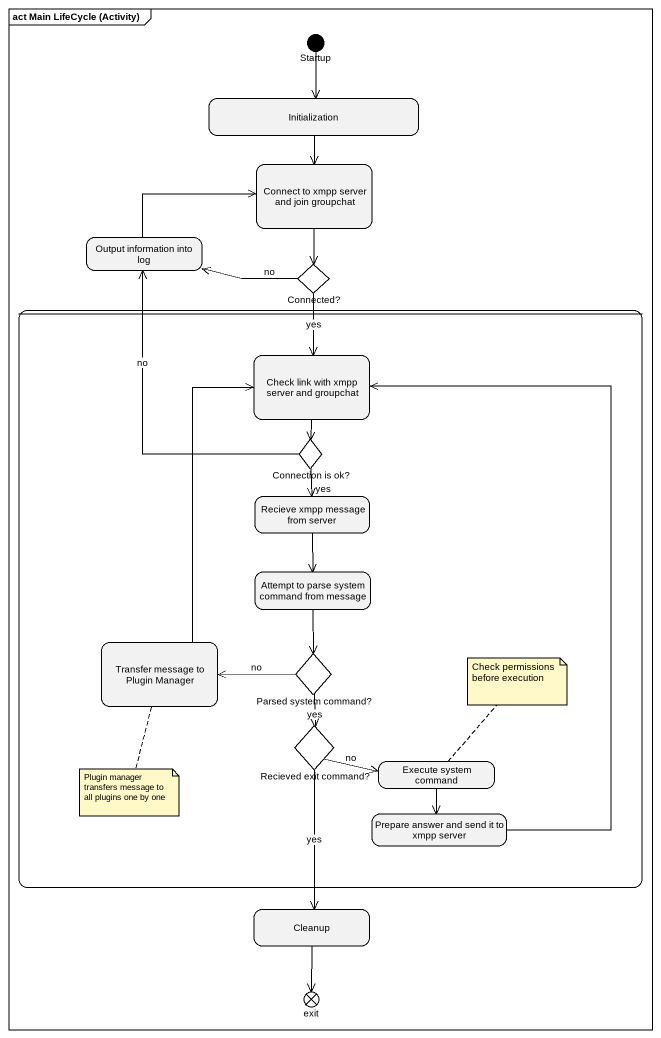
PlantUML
@startuml
mainframe act Main LifeCycle (Activity)
hide empty description
state Startup <<start>>
state Initialization
state "Connect to xmpp server and join groupchat" as Connect_to_xmpp_server_and
state "Output information into log" as Output_information_into_log
state "Connected?" as Connected <<choice>>
state " " as state1 {
  state "Check link with xmpp server and groupchat" as Check_link_with_xmpp_server
  state "Connection is ok?" as Connection_is_ok <<choice>>
  state "Recieve xmpp message from server" as Recieve_xmpp_message_from
  state "Attempt to parse system command from message" as Attempt_to_parse_system
  state "Transfer message to Plugin Manager" as Transfer_message_to_Plugin
  state "Parsed system command?" as Parsed_system_command <<choice>>
  state "Recieved exit command?" as Recieved_exit_command <<choice>>
  state "Execute system command" as Execute_system_command
  state "Prepare answer and send it to xmpp server" as Prepare_answer_and_send_it
}
state Cleanup
state exit <<end>>
Startup --> Initialization
Initialization --> Connect_to_xmpp_server_and
Connect_to_xmpp_server_and --> Connected
Output_information_into_log -right-> Connect_to_xmpp_server_and
Connected -left-> Output_information_into_log : no
Connected --> Check_link_with_xmpp_server : yes
Check_link_with_xmpp_server --> Connection_is_ok
Connection_is_ok -up-> Output_information_into_log : no
Connection_is_ok --> Recieve_xmpp_message_from : yes
Recieve_xmpp_message_from --> Attempt_to_parse_system
Attempt_to_parse_system --> Parsed_system_command
Transfer_message_to_Plugin -up-> Check_link_with_xmpp_server
Parsed_system_command -left-> Transfer_message_to_Plugin : no
Parsed_system_command --> Recieved_exit_command : yes
Recieved_exit_command -right-> Execute_system_command : no
Recieved_exit_command --> Cleanup : yes
Execute_system_command --> Prepare_answer_and_send_it
Prepare_answer_and_send_it -up-> Check_link_with_xmpp_server
Cleanup --> exit
note top of Execute_system_command : Check permissions before execution
note bottom of Transfer_message_to_Plugin : Plugin manager transfers message to all plugins one by one
@enduml
